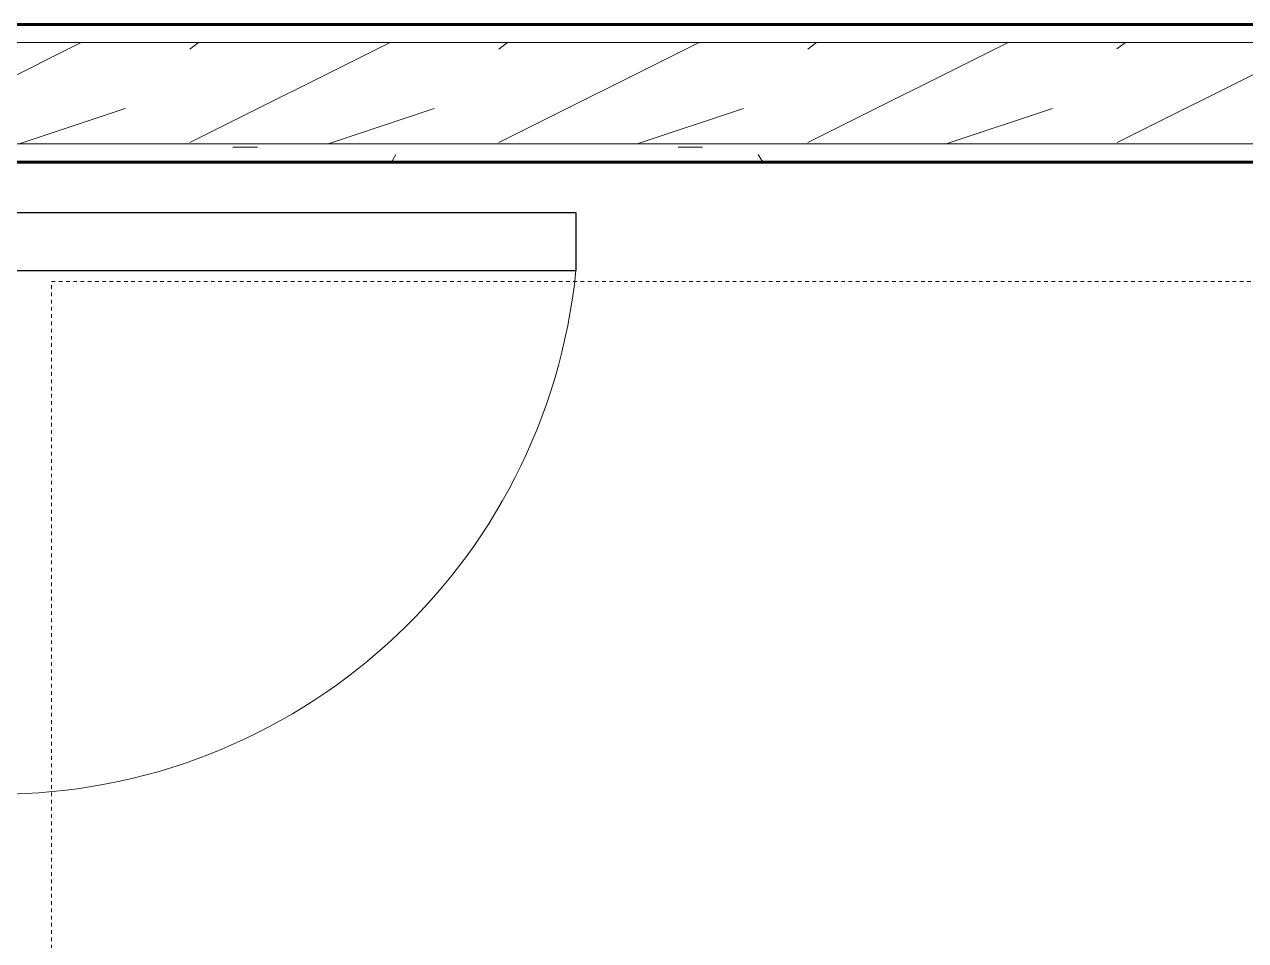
# Model space of a CAD drawing. Header units: inches. Extents: x -4169 to -1846, y 9706 to 12377.
# Drawn here: x -3790.86 to -3748.73, y 10934.56 to 10966.17 of the extents above; entities that cross this region are included whole.
import ezdxf

# ---------------------------------------------------------------- set-up
doc = ezdxf.new("R2010")
doc.units = ezdxf.units.IN
doc.header["$MEASUREMENT"] = 0
doc.linetypes.add('Dash', pattern=[0.25, 0.125, -0.125])
for name, color, linetype, lineweight in [('0-1', 7, 'Continuous', 5), ('0-2', 10, 'Continuous', 18), ('A-DOOR-1', 7, 'Continuous', 9), ('A-DOOR-2', 50, 'Continuous', 30), ('A-WALL-2', 250, 'Continuous', 60), ('A-WALL-3', 10, 'Continuous', 18), ('A-WALL-PATT-1', 7, 'Continuous', 9), ('A-WALL-PATT-2', 253, 'Continuous', 9), ('I-FURN-HDLN-1', 7, 'Dash', 9)]:
    doc.layers.add(name, color=color, linetype=linetype, lineweight=lineweight)
pattern_1 = [(0, (0, 0), (20.48, 5.12), [0.845, -14.515, 0.845, -14.515, -81.92]), (0, (0, 0), (20.48, 5.12), [-30.72, 0.845, -29.875, 0.845, -14.515, -35.84]), (0, (0, 0), (20.48, 5.12), [-76.8, 0.845, -9.395, 0.845, -24.755]), (120, (7.68, 2.56), (-14.67405, 15.1762003), [0.845, -14.515, 0.845, -14.515, -81.92]), (120, (7.68, 2.56), (-14.67405, 15.1762003), [-30.72, 0.845, -29.875, 0.845, -14.515, -35.84]), (120, (7.68, 2.56), (-14.67405, 15.1762003), [-76.8, 0.845, -9.395, 0.845, -24.755]), (240, (10.24, 12.8), (-5.80595, -20.2962003), [0.845, -14.515, 0.845, -14.515, -81.92]), (240, (10.24, 12.8), (-5.80595, -20.2962003), [-30.72, 0.845, -29.875, 0.845, -14.515, -35.84]), (240, (10.24, 12.8), (-5.80595, -20.2962003), [-76.8, 0.845, -9.395, 0.845, -24.755])]

# ---------------------------------------------------------------- blocks, each defined once
blk = doc.blocks.new('Single-Flush - CLOSET-1720256-ENLARGED RCP - 1ST FLOOR PLAN')
at = {"layer": 'A-DOOR-1'}
blk.add_arc((10, -2.375), 20.067, 180, 264.2799, dxfattribs=at)
at = {"layer": 'A-DOOR-2'}
for p, q in [((8, -2.375), (8, -22.342)), ((10, -2.375), (8, -2.375)), ((10, -2.375), (10, -22.342)), ((10, -22.342), (8, -22.342))]:
    blk.add_line(p, q, dxfattribs=at)
blk = doc.blocks.new('Bed-Standard - King 78_ x 80_-1379907-ENLARGED RCP - 1ST FLOOR PLAN')
at = {"layer": 'I-FURN-HDLN-1'}
for p, q in [((-64.311, 77.795), (73.689, 77.795)), ((-64.311, -38.205), (-64.311, 77.795))]:
    blk.add_line(p, q, dxfattribs=at)
blk = doc.blocks.new('CTR - 1st Phase - Unit Layouts_rvt-1-ENLARGED RCP - 1ST FLOOR PLAN')
at = {"layer": 'A-WALL-PATT-1'}
h = blk.add_hatch(dxfattribs=at)
h.set_pattern_fill('FP_1', color=256, style=0, pattern_type=2)
h.set_pattern_definition(pattern_1)
h.paths.add_polyline_path([(-3641.124, 10965.543), (-3641.124, 10966.168), (-3648.124, 10966.168), (-3648.124, 10965.543), (-3641.749, 10965.543)], flags=0)
h.paths.add_polyline_path([(-3684.124, 10965.543), (-3684.124, 10966.168), (-3823.824, 10966.168), (-3823.824, 10965.543), (-3753.924, 10965.543)], flags=0)
h = blk.add_hatch(dxfattribs=at)
h.set_pattern_fill('FP_1', color=256, style=0, pattern_type=2)
h.set_pattern_definition(pattern_1)
h.paths.add_polyline_path([(-3645.874, 10961.418), (-3645.249, 10961.418), (-3645.249, 10962.043), (-3648.124, 10962.043), (-3648.124, 10961.418)], flags=0)
h.paths.add_polyline_path([(-3684.124, 10961.418), (-3684.124, 10962.043), (-3823.824, 10962.043), (-3823.824, 10961.418), (-3753.924, 10961.418)], flags=0)
at = {"layer": 'A-WALL-PATT-2'}
h = blk.add_hatch(dxfattribs=at)
h.set_pattern_fill('FP_2', color=256, style=0, pattern_type=2)
h.set_pattern_definition([(216.87, (4.265, 10.662), (31.9871619, 21.32545714), [5.331, -47.981]), (206.565, (10.662, 7.464), (-10.662476, -10.6620098), [11.921, -11.921]), (198.435, (10.662, 2.132), (-21.32449365, -10.6625869), [6.744, -26.974])])
h.paths.add_polyline_path([(-3645.874, 10962.043), (-3641.749, 10962.043), (-3641.749, 10965.543), (-3648.124, 10965.543), (-3648.124, 10962.043)], flags=0)
h.paths.add_polyline_path([(-3801.844, 10962.043), (-3684.124, 10962.043), (-3684.124, 10965.543), (-3823.824, 10965.543), (-3823.824, 10962.043), (-3818.727, 10962.043)], flags=0)
at = {"layer": 'A-WALL-2'}
for p, q in [((-3823.824, 10966.168), (-3684.124, 10966.168)), ((-3684.124, 10961.418), (-3823.824, 10961.418))]:
    blk.add_line(p, q, dxfattribs=at)
at = {"layer": 'A-WALL-3'}
for p, q in [((-3823.824, 10965.543), (-3684.124, 10965.543)), ((-3823.824, 10962.043), (-3684.124, 10962.043))]:
    blk.add_line(p, q, dxfattribs=at)
at = {"layer": '0-2', "rotation": 90.00000000001167}
blk.add_blockref('Single-Flush - CLOSET-1720256-ENLARGED RCP - 1ST FLOOR PLAN', (-3794.174, 10949.677), dxfattribs=at)
at = {"layer": '0-2'}
blk.add_blockref('Bed-Standard - King 78_ x 80_-1379907-ENLARGED RCP - 1ST FLOOR PLAN', (-3725.612, 10879.498), dxfattribs=at)

msp = doc.modelspace()

# ---------------------------------------------------------------- block references
at = {"layer": '0-1'}
msp.add_blockref('CTR - 1st Phase - Unit Layouts_rvt-1-ENLARGED RCP - 1ST FLOOR PLAN', (0, 0), dxfattribs=at)

doc.saveas('drawing.dxf')
